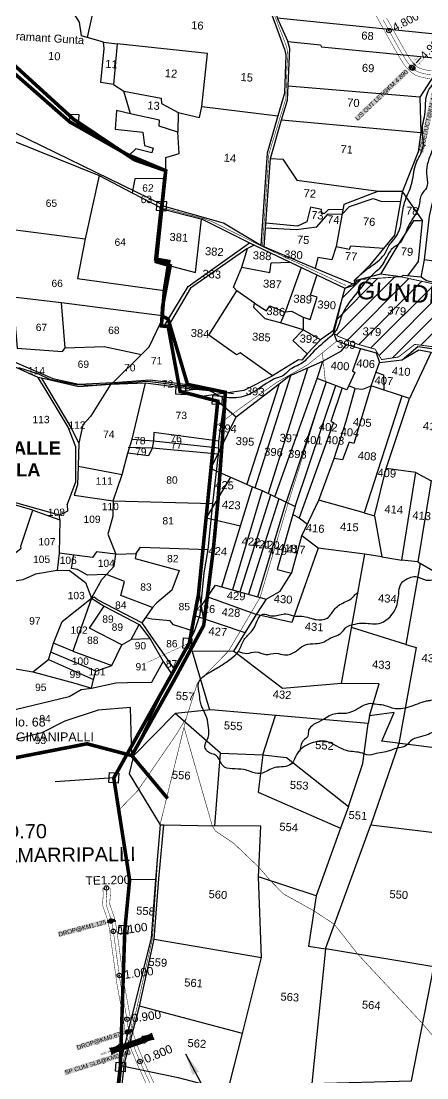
# Model space of a CAD drawing. Header units: inches. Extents: x 198958 to 218693, y 1596361 to 1611769.
# Drawn here: x 202319 to 203232, y 1601544 to 1603920 of the extents above; entities that cross this region are included whole.
import ezdxf
from ezdxf.enums import TextEntityAlignment as Align

# ---------------------------------------------------------------- set-up
doc = ezdxf.new("R2010")
doc.units = ezdxf.units.IN
doc.header["$LTSCALE"] = 15
doc.header["$MEASUREMENT"] = 0
doc.header["$PDMODE"] = 32
doc.header["$PDSIZE"] = 10
doc.linetypes.add('ACAD_ISO02W100', pattern=[15, 12, -3])
doc.linetypes.add('HIDDEN2', pattern=[0.1875, 0.125, -0.0625])
for name, color, linetype in [('CANAL1', 7, 'Continuous'), ('CSMark', 72, 'Continuous'), ('PLOT NO', 7, 'Continuous'), ('PLOTS', 7, 'Continuous'), ('PLOTS NO', 7, 'Continuous'), ('RE REMARKS', 7, 'Continuous'), ('ROAD', 1, 'Continuous'), ('ROADS', 1, 'Continuous'), ('STREAMS', 4, 'Continuous'), ('STRUCTURE', 5, 'Continuous'), ('TEXT', 1, 'Continuous'), ('text2', 7, 'Continuous'), ('VILLAGE BOUNDARY STONES', 1, 'Continuous'), ('VILLAGE BOUNDAY', 5, 'Continuous'), ('VILLAGE BOUNDRY', 5, 'Continuous')]:
    doc.layers.add(name, color=color, linetype=linetype)
doc.styles.get("Standard").update_dxf_attribs({"font": 'arial.ttf'})
doc.dimstyles.get("Standard").update_dxf_attribs({"dimtxt": 0.18, "dimasz": 0.18, "dimexe": 0.18, "dimexo": 0.0625, "dimgap": 0.09, "dimtad": 0, "dimtih": 1, "dimtoh": 1, "dimdec": 4, "dimzin": 0, "dimdsep": 46, "dimtxsty": 'Standard', "dimcen": 0.09, "dimadec": 0, "dimazin": 0, "dimtfac": 1, "dimtdec": 4, "dimtofl": 0, "dimtmove": 0, "dimatfit": 3, "dimfxl": 1, "dimtolj": 1, "dimtzin": 0, "dimarcsym": 0})

# ---------------------------------------------------------------- blocks, each defined once
blk = doc.blocks.new('DROP')
h = blk.add_hatch()
h.set_pattern_fill('ANSI31', color=1, scale=10, angle=45)
h.set_pattern_definition([(90, (-324.4107, -25.7687), (-1.25, 0), [])])
h.paths.add_polyline_path([(-9.9, -4.3), (-13.8, 4.1), (13.8, 4.1), (10.2, -4.3)])
at = {"layer": 'STRUCTURE', "color": 5, "const_width": 0.49}
blk.add_lwpolyline([(-9.9, -4.3), (-13.8, 4.1), (13.8, 4.1), (10.2, -4.3), (-9.9, -4.3)], dxfattribs=at)
at = {"layer": 'STRUCTURE', "color": 5}
blk.add_circle((0, 0), 1.33, dxfattribs=at)
blk = doc.blocks.new('OT')
at = {"layer": 'STRUCTURE', "color": 190}
for points, const_width in [([(769751.4, 1706595.8), (769729.4, 1706595.8)], 0.5), ([(769775.2, 1706601.8), (769775.2, 1706597.8), (769769.2, 1706593.8), (769761.8, 1706593.8), (769754.4, 1706593.8), (769748.4, 1706597.8), (769748.4, 1706601.8)], 0.5), ([(769761.8, 1706593.8), (769761.8, 1706581)], 2.5), ([(769751.4, 1706579), (769729.4, 1706579)], 0.5), ([(769748.4, 1706573), (769748.4, 1706577), (769754.4, 1706581), (769761.8, 1706581), (769761.8, 1706581), (769761.8, 1706581), (769769.2, 1706581), (769775.2, 1706577), (769775.2, 1706573)], 0.5)]:
    blk.add_lwpolyline(points, dxfattribs=dict(at, const_width=const_width))
at = {"layer": 'STRUCTURE', "color": 0}
blk.add_circle((769761.8, 1706587.4), 1.87, dxfattribs=at)
blk.add_leader([(769732.6, 1706587.4), (769753.8, 1706587.4)], dimstyle='Standard', override={"dimasz": 10, "dimgap": 0.09, "dimtad": 0}, dxfattribs=at)
blk = doc.blocks.new('SP')
at = {"layer": 'STRUCTURE'}
h = blk.add_hatch(dxfattribs=at)
h.set_pattern_fill('DASH', color=256, scale=8, style=0)
edge = h.paths.add_edge_path()
edge.add_spline(control_points=[(769825.7, 1706742.1), (769825.3, 1706741.8), (769823.8, 1706740.8), (769820.9, 1706740.3), (769817, 1706739.7), (769811.4, 1706738.9), (769804, 1706739.7), (769798.4, 1706741), (769795.6, 1706741.6)], knot_values=[0, 0, 0, 0, 1.613557, 5.24513, 8.624976, 13.470124, 22.190216, 30.746377, 30.746377, 30.746377, 30.746377], degree=3, periodic=0)
edge.add_line((769795.6, 1706741.6), (769792.6, 1706739.6))
edge.add_line((769792.6, 1706739.6), (769732.6, 1706739.6))
edge.add_line((769732.6, 1706739.6), (769729.6, 1706741.6))
edge.add_spline(control_points=[(769729.6, 1706741.6), (769726.9, 1706740.9), (769721.3, 1706739.5), (769713.9, 1706738.5), (769708.3, 1706739.1), (769704.4, 1706739.6), (769701.5, 1706740), (769700, 1706741), (769699.5, 1706741.3)], knot_values=[0, 0, 0, 0, 8.556161, 17.276253, 22.121402, 25.501247, 29.13282, 30.746377, 30.746377, 30.746377, 30.746377], degree=3, periodic=0)
edge.add_line((769699.5, 1706741.3), (769699.5, 1706722.1))
edge.add_spline(control_points=[(769699.5, 1706722.1), (769700, 1706722.4), (769701.4, 1706723.4), (769704.3, 1706724), (769708.2, 1706724.5), (769713.8, 1706725.3), (769721.2, 1706724.5), (769726.8, 1706723.3), (769729.6, 1706722.6)], knot_values=[0, 0, 0, 0, 1.613557, 5.24513, 8.624976, 13.470124, 22.190216, 30.746377, 30.746377, 30.746377, 30.746377], degree=3, periodic=0)
edge.add_line((769729.6, 1706722.6), (769732.6, 1706724.6))
edge.add_line((769732.6, 1706724.6), (769792.6, 1706724.6))
edge.add_line((769792.6, 1706724.6), (769795.6, 1706722.6))
edge.add_spline(control_points=[(769795.6, 1706722.6), (769798.4, 1706723.3), (769803.9, 1706724.8), (769811.3, 1706725.8), (769817, 1706725.1), (769820.9, 1706724.7), (769823.8, 1706724.2), (769825.2, 1706723.3), (769825.7, 1706723)], knot_values=[0, 0, 0, 0, 8.556161, 17.276253, 22.121402, 25.501247, 29.13282, 30.746377, 30.746377, 30.746377, 30.746377], degree=3, periodic=0)
edge.add_line((769825.7, 1706723), (769825.7, 1706742.1))
h.paths.add_polyline_path([(769764.2, 1706732.1, -1), (769761.1, 1706732.1, -1)], flags=0)
h.paths.add_polyline_path([(769761.1, 1706732.1, 1), (769764.2, 1706732.1, 1)], flags=16)
at = {"layer": 'STRUCTURE', "const_width": 0.628}
for points in [[(769726.6, 1706747.6), (769726.6, 1706743.6), (769732.6, 1706739.6), (769792.6, 1706739.6), (769798.6, 1706743.6), (769798.6, 1706747.6)], [(769726.6, 1706716.6), (769726.6, 1706720.6), (769732.6, 1706724.6), (769792.6, 1706724.6), (769798.6, 1706720.6), (769798.6, 1706716.6)]]:
    blk.add_lwpolyline(points, dxfattribs=at)
at = {"layer": 'STRUCTURE', "color": 3}
blk.add_lwpolyline([(769732.6, 1706724.6), (769792.6, 1706724.6)], dxfattribs=at)
blk.add_lwpolyline([(769732.6, 1706724.6), (769792.6, 1706724.6)], dxfattribs=at)
at = {"layer": 'STRUCTURE', "color": 0}
blk.add_circle((769762.6, 1706732.1), 1.55, dxfattribs=at)
at = {"layer": 'STRUCTURE'}
for points in [[(769699.5, 1706741.3), (769700.9, 1706740.5), (769704.4, 1706739.6), (769707.8, 1706739.2), (769712.6, 1706738.8), (769721.3, 1706739.7), (769729.6, 1706741.6)], [(769699.5, 1706722.1), (769700.9, 1706723), (769704.4, 1706724), (769707.7, 1706724.5), (769712.5, 1706725), (769721.2, 1706724.4), (769729.6, 1706722.6)], [(769825.7, 1706742.1), (769824.3, 1706741.3), (769820.8, 1706740.3), (769817.5, 1706739.8), (769812.7, 1706739.2), (769804, 1706739.9), (769795.6, 1706741.6)], [(769825.7, 1706723), (769824.3, 1706723.8), (769820.8, 1706724.7), (769817.4, 1706725.1), (769812.6, 1706725.5), (769803.9, 1706724.6), (769795.6, 1706722.6)]]:
    blk.add_spline(points, degree=3, dxfattribs=at)
at = {"layer": 'STRUCTURE', "color": 0}
blk.add_text('STREAM', height=5, dxfattribs=at).set_placement((769684.3, 1706732.1), align=Align.MIDDLE_CENTER)
for points in [[(769727.4, 1706732.1), (769700.8, 1706732.1)], [(769824.4, 1706732.1), (769800.5, 1706732.1)]]:
    blk.add_leader(points, dimstyle='Standard', override={"dimasz": 10, "dimgap": 0.09, "dimtad": 0}, dxfattribs=at)
blk = doc.blocks.new('SLB')
at = {"layer": 'STRUCTURE'}
h = blk.add_hatch(dxfattribs=at)
h.set_pattern_fill('DOTS', color=6, scale=20, angle=320.3722, style=0)
h.set_pattern_definition([(320.372247934, (-159.4327, -72.9564), (1.2786241598, 0.5641323054), [0, -1.25])])
h.paths.add_polyline_path([(769699.5, 1706871.1), (769699.5, 1706861.1), (769729.1, 1706861.1), (769732.1, 1706863.1), (769792.1, 1706863.1), (769795.1, 1706861.1), (769824.7, 1706861.1), (769824.7, 1706871.1), (769795.1, 1706871.1), (769792.1, 1706869.1), (769732.1, 1706869.1), (769729.1, 1706871.1)])
at = {"layer": 'STRUCTURE', "color": 6, "linetype": 'ACAD_ISO02W100', "ltscale": 0.5, "const_width": 0.5}
for points in [[(769699.5, 1706871.1), (769729.1, 1706871.1)], [(769795.1, 1706871.1), (769824.7, 1706871.1)], [(769699.5, 1706861.1), (769729.1, 1706861.1)], [(769795.1, 1706861.1), (769824.7, 1706861.1)]]:
    blk.add_lwpolyline(points, dxfattribs=at)
at = {"layer": 'STRUCTURE', "color": 6, "const_width": 0.628}
for points in [[(769726.1, 1706877.1), (769726.1, 1706873.1), (769732.1, 1706869.1), (769792.1, 1706869.1), (769798.1, 1706873.1), (769798.1, 1706877.1)], [(769726.1, 1706855.1), (769726.1, 1706859.1), (769732.1, 1706863.1), (769792.1, 1706863.1), (769798.1, 1706859.1), (769798.1, 1706855.1)]]:
    blk.add_lwpolyline(points, dxfattribs=at)
at = {"layer": 'STRUCTURE', "color": 6}
blk.add_lwpolyline([(769732.1, 1706863.1), (769792.1, 1706863.1)], dxfattribs=at)
blk.add_lwpolyline([(769732.1, 1706863.1), (769792.1, 1706863.1)], dxfattribs=at)
at = {"layer": 'STRUCTURE', "color": 0}
blk.add_circle((769762.1, 1706866.1), 1.24, dxfattribs=at)
for points in [[(769703.8, 1706866), (769726.7, 1706866)], [(769818.6, 1706865.8), (769795.7, 1706865.8)]]:
    blk.add_leader(points, dimstyle='Standard', override={"dimasz": 10, "dimgap": 0.09, "dimtad": 0}, dxfattribs=at)

msp = doc.modelspace()

# ---------------------------------------------------------------- hatches: boundary and pattern name
at = {"layer": 'ROAD'}
h = msp.add_hatch(dxfattribs=at)
h.set_pattern_fill('ANSI31', color=30, scale=200, angle=0.056305)
h.paths.add_polyline_path([(203022.5, 1603218.6), (203047, 1603319.9), (203083.7, 1603339.6), (203172.9, 1603345.5), (203284.1, 1603321.3), (203399.1, 1603319.9), (203386.6, 1603225.5), (203378.8, 1603150.1), (203275.8, 1603184.3), (203204.2, 1603193.3), (203167.6, 1603165), (203129.8, 1603159.3), (203115.1, 1603182.7), (203075.6, 1603193.9), (203031.8, 1603211.7)])

# ---------------------------------------------------------------- linework, layer by layer
at = {"layer": 'CANAL1', "color": 200, "const_width": 1}
for points in [[(203098.3, 1603966.9), (203125.5, 1603918.1), (203158.6, 1603858.6), (203172.3, 1603835.2), (203181.2, 1603821.4), (203189, 1603812.1), (203198.4, 1603803.6), (203206.7, 1603798.4), (203221.7, 1603793.4), (203238.9, 1603790.6)], [(203141.2, 1603926.9), (203174.2, 1603867.6), (203187.6, 1603844.6), (203195.7, 1603832.1), (203202, 1603824.6), (203209.3, 1603818), (203214.4, 1603814.8), (203226, 1603810.9), (203242.5, 1603808.2)], [(202618.4, 1601492.7), (202583.3, 1601568), (202567.9, 1601604.5), (202560.7, 1601624.5), (202553, 1601647.6), (202548.3, 1601680), (202534.4, 1601755.4), (202517.6, 1601878.6), (202513.7, 1601898.7), (202501.9, 1601932.8), (202503.5, 1601954.2), (202503, 1601971.1)], [(202632.9, 1601499.5), (202597.9, 1601574.5), (202582.8, 1601610.3), (202575.8, 1601629.7), (202568.7, 1601651.3), (202564.1, 1601682.6), (202550.2, 1601757.9), (202533.4, 1601881.2), (202529.2, 1601902.8), (202518.1, 1601935), (202519.5, 1601953.8), (202519, 1601971.5)]]:
    msp.add_lwpolyline(points, dxfattribs=at)
at = {"layer": 'CANAL1', "color": 1, "linetype": 'HIDDEN2', "ltscale": 4, "const_width": 1}
for points in [[(203133.4, 1603922.5), (203166.4, 1603863.1), (203180, 1603839.9), (203188.5, 1603826.7), (203195.5, 1603818.3), (203203.9, 1603810.8), (203210.5, 1603806.6), (203223.9, 1603802.2), (203240.7, 1603799.4)], [(202625.6, 1601496.1), (202590.6, 1601571.2), (202575.3, 1601607.4), (202568.2, 1601627.1), (202560.8, 1601649.4), (202556.2, 1601681.3), (202542.3, 1601756.7), (202525.5, 1601879.9), (202521.4, 1601900.7), (202510, 1601933.9), (202511.5, 1601954), (202511, 1601971.3)]]:
    msp.add_lwpolyline(points, dxfattribs=at)
at = {"layer": 'PLOTS'}
for points in [[(202946.4, 1604737), (202840, 1604237.1), (202841.4, 1604172.5), (202858.1, 1604142.4), (202859.1, 1604116.4), (202864, 1604082.5), (202894.6, 1603928), (202918.7, 1603874.2)], [(202911.1, 1603857.9), (202883.9, 1603933.7), (202877, 1603989.9), (202854.5, 1604093.5), (202851.9, 1604131.4), (202831, 1604171.8), (202833.8, 1604198.1), (202756.2, 1604204.6), (202751.3, 1604187.8), (202681.9, 1604217.9), (202641.6, 1604229.1), (202649, 1604201.3), (202688.9, 1604166.1), (202748.9, 1604148.8), (202756.8, 1604099.8), (202769.3, 1604095.2), (202767.8, 1604045), (202795.2, 1604039.9), (202804.8, 1603997.3), (202877, 1603989.9)], [(202504.5, 1603872.6), (202454.7, 1603887.1), (202450.2, 1603917.8), (202425.9, 1603955.6), (202346.3, 1603996.3), (202206.8, 1604028.8), (202115.9, 1604039.3)], [(202467.9, 1603883.2), (202498, 1604020.8), (202639.9, 1603999.9)], [(203323.6, 1603947.7), (203294.3, 1603887.4), (203271.7, 1603836.2), (203215.4, 1603749), (203218, 1603669.5), (203212.2, 1603626.1), (203175.8, 1603535.9), (203158.7, 1603439.2), (203134, 1603409.2), (203103.4, 1603371.9), (203068.1, 1603336.6), (203069.8, 1603327.3), (202980.3, 1603364), (202858.1, 1603416.1)], [(202894.6, 1603928), (203294.3, 1603887.4)], [(203218.6, 1603344.5), (203225.9, 1603383.7), (203237.2, 1603481.6), (203251.6, 1603544.8), (203253.4, 1603580.2), (203254.5, 1603618), (203260.1, 1603673.9), (203267.1, 1603721.9), (203285.4, 1603766.9), (203300.8, 1603809.6), (203313.8, 1603852.3), (203330.6, 1603894.6), (203371.9, 1603937.4)], [(202069.5, 1603905), (202102.6, 1603871.3), (202160.3, 1603758), (202172.2, 1603735.5), (202185.1, 1603722.6), (202222, 1603697.9), (202252.5, 1603677.7), (202257.9, 1603668.2), (202494.3, 1603573.1), (202568.5, 1603533.8), (202634.1, 1603500.7)], [(202865.7, 1603412.9), (202880, 1603611.1), (202904.8, 1603698.1), (202917.8, 1603742.6), (202923.3, 1603858.7), (202918.7, 1603874.2), (202992, 1603866.6), (202994.4, 1603862.3), (203271.1, 1603835.3)], [(202526.6, 1603777.4), (202498.1, 1603782.2), (202505.6, 1603859), (202504.5, 1603872.6), (202534.6, 1603869.2)], [(202672.4, 1603714.8), (202720, 1603703.7), (202725.7, 1603728), (202738.2, 1603847.4), (202534.6, 1603869.2), (202526.6, 1603777.4), (202549.6, 1603762.9)], [(202911.1, 1603857.9), (202914.5, 1603843.6), (202911.1, 1603758.6), (202896.6, 1603707.2), (202872, 1603623.5), (202858.1, 1603416.1), (202774.2, 1603465.9), (202636, 1603504.8)], [(202564.6, 1603711.7), (202549.6, 1603762.9), (202633.6, 1603747.3), (202635, 1603734.8), (202672.4, 1603714.8), (202671.7, 1603670.5)], [(203215.4, 1603749), (202919.3, 1603774.1)], [(202644.2, 1603583.9), (202644.7, 1603613.9), (202674.3, 1603622.4), (202671.7, 1603670.5), (202629.6, 1603684.4), (202630.5, 1603697.7), (202568.1, 1603710.8), (202533.6, 1603719.5), (202530.7, 1603677.6), (202592.8, 1603670.8), (202596.8, 1603640.4), (202616.2, 1603634.6), (202613.1, 1603624.2), (202577.2, 1603633.2), (202560.1, 1603617.5)], [(202725.7, 1603728), (202896.6, 1603707.2)], [(202904.8, 1603698.1), (203218, 1603669.5)], [(202636.5, 1603257.3), (202409.4, 1603286.6), (202300.3, 1603299.3), (202303.1, 1603402.4), (202300.3, 1603451.5), (202292.9, 1603536.9), (202277, 1603589.4), (202252.5, 1603677.7)], [(202880, 1603611.1), (202907.7, 1603609.6), (202938.9, 1603562.5), (203122.7, 1603538), (203176.6, 1603538.1)], [(202494.3, 1603573.1), (202462.7, 1603430.9), (202445.9, 1603341.4), (202640.9, 1603314.4)], [(202641.8, 1603566.5), (202574.9, 1603565.7), (202568.5, 1603533.8)], [(203122.7, 1603538), (203044.8, 1603507.9), (203027.5, 1603413.2), (203017.6, 1603383.5), (202986.7, 1603389), (202980.3, 1603364)], [(203040.9, 1603486.2), (203057.5, 1603503.3), (203110.6, 1603521.1), (203130.1, 1603514.7), (203172.1, 1603515.5)], [(203176.3, 1603537.3), (203221.8, 1603471.1), (203201.4, 1603471.1), (203171, 1603424.2), (203127.4, 1603351.3)], [(202635.3, 1603498), (202726.3, 1603474.8), (202832.5, 1603421.4), (203047, 1603319.9), (203069.8, 1603327.3)], [(203042.8, 1603496.7), (203009.6, 1603495.9), (203001, 1603487.7), (202994.8, 1603487.8), (202994.9, 1603497), (202969.9, 1603502), (202961.3, 1603468.9), (202940.5, 1603459.1), (202869.5, 1603465.9)], [(202654.3, 1603370.3), (202711.1, 1603354.9), (202724.4, 1603475.3)], [(202868.8, 1603455.2), (202937.3, 1603451.4), (202983.9, 1603457.6), (203009.5, 1603486.6), (203040.9, 1603486.2)], [(203188.8, 1603347.2), (203213.1, 1603380), (203221.8, 1603471.1)], [(202300.3, 1603451.5), (202462.7, 1603430.9)], [(202640.7, 1603234.5), (202694.4, 1603323.3), (202832.5, 1603421.4)], [(202843.1, 1603416.4), (202826.5, 1603408.6), (202700.1, 1603319.7), (202649.5, 1603234.3)], [(202720.3, 1603076.3), (202820.3, 1603090.4), (202884.1, 1603122.5), (202811.4, 1603174.3), (202803.5, 1603169.7), (202741.1, 1603213.9), (202804.5, 1603313.8), (202796.7, 1603321.7), (202815.5, 1603367.1), (202828, 1603409.3)], [(203027.5, 1603413.2), (203057.5, 1603407.4), (203060.5, 1603414.9), (203134.6, 1603409.8)], [(202815.5, 1603367.1), (202878, 1603354.7), (202881.4, 1603376.6), (202923.9, 1603378.2)], [(203268, 1603328.5), (203268.6, 1603377.2), (203225.9, 1603383.7)], [(202948.6, 1603366.5), (202913.5, 1603267.9), (202902.7, 1603242), (202868, 1603250.5), (202842.1, 1603276.1), (202844.1, 1603286.4), (202804.5, 1603313.8)], [(203283.9, 1603325.3), (203231, 1603336), (203218.6, 1603344.5), (203178.4, 1603348.2), (203172.9, 1603345.5), (203127.4, 1603351.3), (203072.9, 1603336.7), (203069.2, 1603327.6)], [(202953.6, 1603254.9), (202968.9, 1603249.7), (202984.5, 1603299.7), (202969.6, 1603304.4), (202984.3, 1603348.6)], [(203047, 1603319.9), (203020.5, 1603223.8), (202992.1, 1603203.9), (202953.5, 1603226.3)], [(203082, 1603184.5), (203117.6, 1603174.7), (203124.9, 1603152.8), (203175.7, 1603159), (203211, 1603188.7), (203278.9, 1603178.8), (203286.9, 1603249.9), (203283.9, 1603325.3)], [(202300.3, 1603299.3), (202309.9, 1603185.2), (202412.2, 1603177.1), (202418.3, 1603185.8), (202409.4, 1603286.6)], [(202844.1, 1603286.4), (202871, 1603268.8), (202878.6, 1603280.4), (202912.8, 1603266.1)], [(202912.9, 1603266.3), (202927.1, 1603268.4), (202953.6, 1603254.9), (202953.5, 1603226.3), (202902.7, 1603242)], [(202418.3, 1603185.8), (202505.4, 1603188.6), (202590, 1603170.4), (202607.1, 1603187.7), (202639.2, 1603255.5)], [(202761.2, 1603065.7), (202802.8, 1603030.2), (202899.5, 1603104.8), (202921.3, 1603121.6), (202997.4, 1603155.7), (203039.3, 1603179), (203050.9, 1603193.2), (203029.1, 1603200.9), (203020.5, 1603223.8)], [(202992.1, 1603203.9), (202962.2, 1603171.9), (202930.3, 1603201.8), (202953.5, 1603226.3)], [(202778.3, 1603085.6), (202697, 1603093.8), (202599, 1603106.1), (202520.1, 1603103.3), (202448.6, 1603097.9), (202364.7, 1603117.6), (202357.4, 1603118.8), (202303.9, 1603142.7), (202164.9, 1603187.1), (202090.3, 1603185.5), (201990.4, 1603176.7), (201943.7, 1603174.5), (201890, 1603180.4)], [(203050.9, 1603193.2), (203082, 1603184.5), (203064, 1603134.1), (203069.5, 1603130), (203051.9, 1603091.2), (202985.2, 1603116.5), (202997.4, 1603155.7)], [(202590, 1603170.4), (202526.2, 1603107.7), (202520.1, 1603103.3), (202474.6, 1603031.2), (202457.6, 1603012.8), (202449.1, 1602971.1), (202447.2, 1602919.8), (202445.6, 1602877.5), (202438.6, 1602854.7), (202526.2, 1602841.6), (202545.9, 1602900.6), (202558.8, 1602948.5), (202568.4, 1602980), (202599, 1603106.1)], [(202962.2, 1603171.9), (202950.2, 1603158.3), (202942.9, 1603158.6), (202884.1, 1603122.5)], [(203175.2, 1603158.5), (203213.7, 1603181.3), (203241.3, 1603176), (203192.3, 1603071.4), (203106.1, 1603100.2)], [(202307.2, 1603152.9), (202389.9, 1603116.4), (202448.5, 1603104.2), (202526.2, 1603107.7), (202608.9, 1603113.7), (202693.2, 1603103.4)], [(202962.8, 1603140.2), (202874.4, 1602858.3)], [(203070, 1603094.2), (203087.8, 1603092.9), (203106.1, 1603100.2), (203124.9, 1603152.8)], [(202422.7, 1602832.3), (202442.3, 1602884.2), (202442.2, 1602962.9), (202424.8, 1603007.1), (202375.2, 1603089.4), (202357.4, 1603118.8)], [(202364.7, 1603117.6), (202430.6, 1603006.8), (202449.1, 1602971.1)], [(202845.3, 1602870.8), (202925.3, 1603123.4)], [(202889.6, 1602851), (202985.2, 1603116.5)], [(203117.1, 1603130.9), (203134, 1603125.2), (203134.8, 1603093), (203134.4, 1603090.7)], [(202899.5, 1603104.8), (202826.3, 1602878.8)], [(203004.8, 1603109.1), (202915.2, 1602838.7)], [(202935.5, 1602828.9), (203026.7, 1603100.8)], [(203040.9, 1603095.4), (203015.3, 1603020.1), (203021.4, 1603018), (202944.5, 1602803.3)], [(203039.5, 1602430.9), (203092.1, 1602721.8), (202987.4, 1602735.1), (202950.5, 1602763.2), (202988.9, 1602843), (203022.9, 1602936.8), (203049.9, 1603021), (203070, 1603094.2), (203056.1, 1603100.5)], [(203106.1, 1603100.2), (203067.3, 1602970.6), (203056.6, 1602973.2), (203042.1, 1602933.5), (203023, 1602936.9)], [(202657.5, 1602453), (202664.6, 1602460.9), (202709.2, 1602547.9), (202722, 1602585.9), (202730.8, 1602679.7), (202739.3, 1602732.1), (202750.4, 1602835.3), (202762.6, 1602946.3), (202763.9, 1602961.1), (202763.8, 1602976), (202778.3, 1603085.6)], [(203175, 1603077.2), (203090.6, 1602814.6), (202988.9, 1602843)], [(203090.6, 1602814.6), (203113.7, 1602807.6), (203139.8, 1602914), (203192.3, 1603071.4)], [(202746, 1602914), (202802.8, 1603030.2)], [(202763.8, 1602976), (202617.8, 1602995.5), (202616.5, 1602976.4), (202613.6, 1602960), (202605.8, 1602943.2), (202558.8, 1602948.5)], [(202568.4, 1602980), (202616.5, 1602976.4), (202763.9, 1602961.1)], [(202762.6, 1602946.3), (202613.6, 1602960), (202559.5, 1602961.4)], [(202447.2, 1602919.8), (202545.9, 1602900.6)], [(202746, 1602914), (202839, 1602873.3)], [(203130.5, 1602716.1), (203175, 1602708.5), (203206.9, 1602905.3), (203139.8, 1602914)], [(203206.9, 1602905.3), (203241.3, 1602887), (203211.3, 1602704.8), (203175, 1602708.5)], [(202790.1, 1602894.7), (202734.9, 1602803.1)], [(203211.3, 1602704.8), (203244.9, 1602685.2), (203277.3, 1602862), (203263.3, 1602876), (203241.3, 1602887)], [(202770.4, 1602648), (202839, 1602873.3), (202861.3, 1602864.6), (202935.5, 1602828.9), (202929.9, 1602811.1), (202944.5, 1602803.3), (202963, 1602789.2)], [(202861.3, 1602864.6), (202794.5, 1602641.4)], [(202811.6, 1602636.7), (202880.8, 1602855.3)], [(202422.7, 1602832.3), (202423.1, 1602818.4), (202405.4, 1602809.2), (202280.3, 1602845)], [(202318.3, 1602739.5), (202345.3, 1602820.3), (202280.7, 1602839.3)], [(202526.2, 1602841.6), (202525.1, 1602807.5), (202516.9, 1602777.4), (202513.9, 1602766.9), (202532.3, 1602721.4), (202577.8, 1602722.9), (202587.2, 1602737.2), (202739.3, 1602732.1)], [(202526.2, 1602841.6), (202750.4, 1602835.3)], [(202898.9, 1602846.5), (202830.7, 1602631.5)], [(202851.6, 1602625.7), (202915.2, 1602838.7)], [(202345.3, 1602820.3), (202405.7, 1602798.9), (202405.4, 1602809.2)], [(202929.9, 1602811.1), (202894.5, 1602687.5), (202927, 1602678.9)], [(203113.7, 1602807.6), (203130.5, 1602716.1), (203092.1, 1602721.8)], [(202405.7, 1602798.9), (202404.4, 1602724.3), (202400.2, 1602685), (202351.6, 1602676.8), (202322.6, 1602663.8), (202259.7, 1602653.7), (202299.3, 1602719.6), (202319.3, 1602735), (202318.3, 1602739.5)], [(202734.9, 1602803.1), (202812.3, 1602785.7)], [(202870, 1602620.7), (202901.9, 1602638.2), (202928.1, 1602680.6), (202950.5, 1602763.2)], [(202987.4, 1602735.1), (202928.2, 1602568), (202847.3, 1602586.4), (202796.6, 1602504)], [(202286.7, 1602368), (202297.9, 1602465.2), (202345.5, 1602457), (202380.3, 1602485), (202385.8, 1602501.6), (202391.7, 1602521.7), (202411.1, 1602570.5), (202477.5, 1602622.7), (202500.1, 1602664.8), (202510.9, 1602675.9), (202528.1, 1602694.6), (202532.3, 1602721.4), (202488.1, 1602727.3), (202479.2, 1602714), (202404.4, 1602724.3)], [(202510.9, 1602675.9), (202468.4, 1602674.4), (202445.8, 1602687.4), (202432.5, 1602689.3), (202437.7, 1602720.9)], [(202577.8, 1602722.9), (202575.2, 1602711.7), (202674.5, 1602684.8), (202657.7, 1602640.5), (202624.2, 1602612), (202614.7, 1602601.9), (202590.7, 1602567.4), (202490.5, 1602619.3), (202483.4, 1602625), (202477.5, 1602622.7)], [(202400.2, 1602685), (202427, 1602685.6), (202463.5, 1602657.7), (202477.5, 1602622.7), (202506, 1602605.1), (202584.8, 1602563.7), (202609.5, 1602531.7), (202638.5, 1602480.3)], [(203216.7, 1602701.7), (203184.4, 1602518.9), (203062.3, 1602557.1)], [(202614.7, 1602601.9), (202543.5, 1602629.1), (202551.4, 1602660.6), (202510.9, 1602675.9)], [(202723.7, 1602605.1), (202756, 1602652), (202870, 1602620.7), (202847.3, 1602586.4)], [(202477.5, 1602622.7), (202435.4, 1602503.9), (202391.7, 1602521.7)], [(202718.4, 1602637.5), (202728.3, 1602577)], [(202847.3, 1602586.4), (202737.7, 1602625.5)], [(202545.2, 1602517.9), (202472.5, 1602555.1), (202506, 1602605.1)], [(202590.7, 1602567.4), (202611.8, 1602536.5), (202664.6, 1602460.9)], [(202709.2, 1602547.9), (202661.6, 1602562.8), (202654.3, 1602571.6), (202612.7, 1602575.4), (202599.5, 1602578.8)], [(202708.8, 1602583.5), (202822.2, 1602545.7)], [(202345.5, 1602457), (202440, 1602431.6), (202477.1, 1602420.1), (202481.8, 1602439.6), (202487.1, 1602458.9), (202523.2, 1602471.4), (202545.2, 1602517.9), (202566.6, 1602530.2), (202584.8, 1602563.7)], [(202609.5, 1602531.7), (202566.6, 1602530.2)], [(203102.9, 1602358.1), (203124.3, 1602430.4), (203039.5, 1602430.9), (202907.1, 1602419.6), (202796.6, 1602504), (202703.9, 1602503.2), (202697.2, 1602521.9)], [(202487.1, 1602458.9), (202385.8, 1602501.6)], [(202435.4, 1602503.9), (202523.2, 1602471.4)], [(202703.9, 1602503.2), (202742.5, 1602371.4)], [(203184.4, 1602518.9), (203207.6, 1602511.7), (203168.9, 1602296.2)], [(202167.9, 1602304.4), (202286.7, 1602368), (202427, 1602402), (202453.6, 1602417.4), (202477.1, 1602420.1), (202532.3, 1602432.7), (202558, 1602432.9), (202613.3, 1602433.9), (202638.5, 1602480.3), (202657.5, 1602453), (202567.8, 1602268.9), (202565.3, 1602377), (202492.1, 1602371.3), (202417, 1602345.9), (202365.5, 1602320.3), (202228.4, 1602285.3), (202198.5, 1602276.5), (202154.5, 1602238.4), (202134.6, 1602189.5), (202142.6, 1602137.1)], [(202380.3, 1602485), (202481.8, 1602439.6)], [(202487.1, 1602458.9), (202523.2, 1602471.4)], [(202542, 1601571.6), (202550.2, 1601570.6), (202584.9, 1601705.6), (202618.5, 1601856.4), (202628.8, 1601991.5), (202639.8, 1602113.3), (202754.4, 1602111.1), (202767.6, 1602274.3), (202665.7, 1602363.7)], [(204392.2, 1601613.4), (204265.5, 1601695.5), (203687.6, 1601836.3), (203710.5, 1602020.4), (203735.3, 1602266), (203646, 1602313), (203314.1, 1602277.8), (203130.3, 1602301), (203158.1, 1602365.7), (203102.9, 1602358.1), (203099.8, 1602341.2), (202745.3, 1602371.7), (202665.7, 1602363.7), (202571.9, 1602268.6), (202561.7, 1602227.7), (202631.4, 1602113.3), (202621.4, 1601990.2), (202563, 1601989.3)], [(202767.6, 1602274.3), (202862.7, 1602270.8), (202891.4, 1602359.1)], [(203055.3, 1602154.3), (203087.4, 1602251.4), (203099.8, 1602341.2)], [(203168.9, 1602296.2), (203105.8, 1602112.8), (203254.4, 1602095.2), (203247.1, 1601794), (203003.6, 1601834.4), (203105.8, 1602112.8)], [(202862.7, 1602270.8), (202852.1, 1602186.6), (203037.5, 1602105.5), (202982.3, 1601953.8), (202852.6, 1601996.5), (202858.1, 1602110.2), (202754.4, 1602111.1)], [(202862.7, 1602270.8), (202915.7, 1602264.5), (203055.3, 1602154.3), (203037.5, 1602105.5)], [(202631.4, 1602113.3), (202639.8, 1602113.3)], [(202618.5, 1601856.4), (202859.4, 1601814.6), (202852.6, 1601996.5)], [(202621.4, 1601990.2), (202611.6, 1601859.1), (202542.3, 1601580.6)], [(202982.3, 1601953.8), (202965, 1601840.7), (203003.6, 1601834.4)], [(203003.6, 1601834.4), (202972.7, 1601531.7), (203197.2, 1601537.4), (203247.1, 1601794)], [(202787.6, 1601529.7), (202816.6, 1601644.3), (202859.4, 1601814.6)], [(202816.6, 1601644.3), (202584.9, 1601705.6)], [(202550.2, 1601570.6), (202535.1, 1601435.4), (202528.3, 1601355.6), (202547, 1601248.4), (202545.7, 1601212.2), (202534.7, 1601213.5)], [(202550.2, 1601570.6), (202671.9, 1601545.4), (202718.2, 1601533.3), (202736.6, 1601528.5), (202787.6, 1601529.7), (202929.8, 1601530.3), (202972.7, 1601531.7)]]:
    msp.add_lwpolyline(points, dxfattribs=at)
at = {"layer": 'ROAD', "color": 30, "const_width": 1.98}
msp.add_lwpolyline([(203022.5, 1603218.6), (203047, 1603319.9), (203083.7, 1603339.6), (203172.9, 1603345.5), (203284.1, 1603321.3), (203399.1, 1603319.9), (203386.6, 1603225.5), (203378.8, 1603150.1), (203275.8, 1603184.3), (203204.2, 1603193.3), (203167.6, 1603165), (203129.8, 1603159.3), (203115.1, 1603182.7), (203075.6, 1603193.9), (203031.8, 1603211.7)], close=True, dxfattribs=at)
at = {"layer": 'ROADS', "const_width": 1.19}
for points in [[(202673.8, 1604995.9), (202756.7, 1604805), (202790.6, 1604711.8), (202807.8, 1604670.3), (202817.4, 1604526.5), (202836.6, 1604358.8), (202837.9, 1604332.7), (202824.5, 1604269.6), (202834.9, 1604224.4), (202838.2, 1604169.4), (202853.2, 1604142.8), (202859.3, 1604093.3), (202879.3, 1603989.8), (202888.8, 1603933.5), (202914.5, 1603867), (202918.5, 1603852.4), (202914.3, 1603745.6), (202876.2, 1603621.6), (202861.8, 1603413.2)], [(202635.6, 1603500.9), (202728.7, 1603476.4), (202750, 1603468.8), (202861.8, 1603413.2), (203049.4, 1603326)], [(203029.1, 1603200.9), (202964.2, 1603148.1), (202893.3, 1603107.6), (202816.3, 1603052.9), (202755.4, 1603008.2)], [(202996.6, 1603174.5), (203003.7, 1603105.8), (202918.8, 1602833.9), (202856.4, 1602624.4), (202785.5, 1602503.9), (202715.9, 1602433.3), (202690.3, 1602352.8), (202667.1, 1602315), (202581, 1602189.9), (202536, 1602143.8)], [(202690.3, 1602352.8), (202631.4, 1602113.3), (202614.4, 1601857.8), (202569.6, 1601659.2), (202546.1, 1601571.1), (202524, 1601363), (202543.5, 1601249.3), (202527.5, 1601036.9), (202547.3, 1600917.7), (202545.2, 1600732.2)], [(203802.1, 1601130.7), (203692.5, 1601252.7), (203638.4, 1601295.5), (203571.8, 1601336), (203530.8, 1601363.5), (203504.3, 1601379.2), (203387.3, 1601483.8), (203327.7, 1601542.7), (203222.2, 1601665.7), (203076.3, 1601822.3), (203023.7, 1601889.3), (202977.2, 1601920), (202908.7, 1601958), (202879.7, 1601987.6), (202853.6, 1602017.8), (202797.2, 1602071.7), (202756.8, 1602098.6), (202748.8, 1602111.2), (202685.3, 1602332.5)]]:
    msp.add_lwpolyline(points, dxfattribs=at)
at = {"layer": 'ROADS'}
for points in [[(202636.8, 1603507.4), (202245.2, 1603697.8), (202183.5, 1603731.5), (202147.6, 1603754.9), (202105.9, 1603838.8), (202068.8, 1603890.1), (202044.9, 1603930.4), (202014.8, 1603947.4), (201938.9, 1604096.1), (201904.2, 1604180.3), (201896.8, 1604203.1), (201888, 1604221.7), (201891, 1604293), (201872.7, 1604311.5), (201799.3, 1604428.8)], [(202313, 1603141.8), (202358.3, 1603127.1), (202383.1, 1603115), (202442.5, 1603103.1), (202477.6, 1603101.8), (202548.8, 1603107.1), (202603.4, 1603110.9), (202650.9, 1603104.6), (202715, 1603094.5), (202796.9, 1603083.2)]]:
    msp.add_lwpolyline(points, dxfattribs=at)
at = {"layer": 'STREAMS'}
for points in [[(203067.8, 1603336.8), (203087.6, 1603355.1), (203124.8, 1603383.7), (203141.1, 1603404.3), (203144, 1603410.8), (203164.9, 1603439.9), (203169.4, 1603449.7), (203174.7, 1603475.6), (203181.5, 1603512.3), (203197.2, 1603553.9), (203201.3, 1603575.1), (203205.7, 1603596.6), (203221.3, 1603630.5), (203223.9, 1603646.6), (203221.4, 1603673.5), (203227.6, 1603715.3), (203230.2, 1603748.7), (203237.1, 1603767), (203264, 1603806.6), (203272, 1603829.3), (203287.4, 1603848.6), (203297.7, 1603881.2), (203304.4, 1603894.4), (203320.8, 1603920.6), (203326.9, 1603937.7), (203338.6, 1603972.4), (203347.7, 1603986.5), (203348.8, 1604015.2), (203348.8, 1604024.9), (203353.2, 1604039.9), (203359.2, 1604076.1), (203376.6, 1604103.3), (203380.9, 1604129.6), (203406.2, 1604164.5), (203411.9, 1604190.7), (203429.8, 1604217.2), (203439.3, 1604232.2), (203449.5, 1604261), (203462, 1604284.2), (203467.8, 1604312.5), (203488.5, 1604334.5), (203495.7, 1604352), (203499.6, 1604361.5), (203511.1, 1604368.8), (203521, 1604374.4), (203530, 1604381), (203536.3, 1604390.6), (203536.3, 1604403), (203532.5, 1604413.7), (203541.4, 1604429.9), (203546.5, 1604429.2), (203556.5, 1604437.4), (203561, 1604447.1), (203577.5, 1604458.7), (203582.4, 1604470.9), (203580.2, 1604475), (203572.7, 1604491.7), (203580.1, 1604509), (203592.5, 1604524.1), (203613.7, 1604549.7), (203612.7, 1604569.9), (203602, 1604616.3), (203579.1, 1604664.8), (203569.8, 1604676.5), (203549.3, 1604732.4), (203538.6, 1604762.5), (203536.3, 1604793.2), (203514.5, 1604822.4), (203496.5, 1604853.5), (203494.4, 1604915), (203493.4, 1604948.1), (203500.6, 1604977.6), (203502.1, 1605020.6), (203518.4, 1605049.2), (203523.1, 1605075), (203525.6, 1605098.7), (203537.3, 1605122), (203541.2, 1605140.8), (203542.5, 1605173.8), (203546.5, 1605194.3), (203541.5, 1605220.2), (203542.5, 1605243), (203550.9, 1605302.5), (203551, 1605319.5), (203555.8, 1605334.8), (203553.8, 1605367.8), (203554.5, 1605381), (203557.7, 1605401.3)], [(203593.6, 1605390.7), (203587.4, 1605379), (203590.9, 1605356.3), (203583.9, 1605327.9), (203580.2, 1605314.3), (203583.2, 1605285), (203581.8, 1605262.6), (203582.7, 1605249.9), (203582.2, 1605223.3), (203593.3, 1605186.6), (203564.8, 1605116.3), (203563.4, 1605088.9), (203554.1, 1605070.9), (203546.5, 1605038.3), (203534.3, 1605014.7), (203532.4, 1604998.2), (203528.4, 1604977), (203523.1, 1604962.2), (203522.5, 1604916.4), (203527.2, 1604887.3), (203555.4, 1604848.3), (203563.6, 1604822.2), (203572.5, 1604801.2), (203578.5, 1604786.4), (203580.8, 1604770.9), (203582.9, 1604759.6), (203601.5, 1604709.1), (203609, 1604675.7), (203618.4, 1604653.2), (203620.3, 1604641.4), (203641, 1604609.4), (203647, 1604571.5), (203647.3, 1604558.4), (203646.5, 1604538.7), (203629.8, 1604512.9), (203617.5, 1604496), (203607.1, 1604472), (203608.7, 1604450), (203604.7, 1604439.9), (203585.5, 1604409.7), (203578.4, 1604382), (203572, 1604371.4), (203550.6, 1604352.5), (203541.4, 1604338.8), (203534.4, 1604319.4), (203523.4, 1604303.1), (203516.9, 1604292.2), (203514.2, 1604278.1), (203474.3, 1604247.1), (203462.8, 1604225.6), (203436.7, 1604172.4), (203408.3, 1604132.2), (203400.7, 1604115.8), (203399.3, 1604076.8), (203388.9, 1604050.9), (203378.2, 1603995.4), (203364.1, 1603976.3), (203359.8, 1603964.8), (203352.5, 1603938.5), (203335.7, 1603908.6), (203323.7, 1603894.8), (203304.2, 1603846.4), (203292.7, 1603832.7), (203282.2, 1603785.6), (203277.8, 1603775.8), (203260.8, 1603746.3), (203257.3, 1603717.6), (203257.9, 1603705.2), (203249.3, 1603677), (203245.8, 1603667.2), (203246.1, 1603644.9), (203236.3, 1603610.4), (203230.8, 1603585.4), (203231.3, 1603573.2), (203230.7, 1603545.6), (203220.1, 1603531.3), (203213.7, 1603503.6), (203203.8, 1603482.2), (203192.6, 1603464.3), (203166, 1603417.6), (203156.8, 1603411.5), (203140.2, 1603387.8), (203121, 1603360.4), (203111.2, 1603352), (203094.7, 1603334.1), (203058.4, 1603289.5), (203039.4, 1603256.6), (203028.9, 1603227.2), (203013.1, 1603209.4), (202973.6, 1603173.8), (202951.6, 1603152), (202920.1, 1603134), (202907.5, 1603122.8), (202894.7, 1603118.3), (202886.1, 1603114.6), (202823.2, 1603077.5), (202780.7, 1603073.8), (202760.7, 1603079.3), (202740.2, 1603089.9), (202730.4, 1603091.9), (202678, 1603087.2)], [(202807.8, 1602502.8), (202826.5, 1602498.6), (202846.6, 1602502.1), (202869, 1602496.3), (202892.9, 1602498.9), (202911.6, 1602495.2), (202925.2, 1602496.9), (202958.4, 1602517.6), (202980.8, 1602520.7), (203000.6, 1602524.9), (203019.2, 1602535.4), (203035.2, 1602541.6), (203052.9, 1602559.2), (203065.6, 1602563.5), (203085.3, 1602566.8), (203123.2, 1602565.9), (203159.6, 1602596.1), (203168.2, 1602631), (203173.8, 1602655.7), (203192.3, 1602668.8), (203206, 1602671.4), (203229.8, 1602663.6), (203248.2, 1602663.8), (203268.3, 1602657), (203280.3, 1602652.1), (203295.6, 1602650.6), (203316.1, 1602648.5), (203357.2, 1602637.8), (203361.4, 1602625.9), (203376, 1602610.1), (203406.6, 1602611.8), (203421.1, 1602608.1), (203439.9, 1602611.8), (203445.7, 1602610.7), (203486.1, 1602619.9), (203504.9, 1602631), (203537.9, 1602638.5), (203558.5, 1602657.4), (203573.4, 1602668), (203583.8, 1602674.2), (203610.1, 1602678.1), (203615.6, 1602685.8), (203655.6, 1602720.2), (203676, 1602720.7), (203696.9, 1602697.4), (203708.6, 1602680.7), (203716.8, 1602665.2), (203740.3, 1602645.4), (203750.7, 1602630.7), (203766.7, 1602600.7), (203768.8, 1602590.4), (203784.7, 1602589.3), (203818.5, 1602588.7), (203845.8, 1602581), (203858.9, 1602574.2), (203903.9, 1602564.4), (203921.1, 1602564.4), (203948, 1602558.4), (203957.6, 1602559.4), (203976.6, 1602556.5), (204001.7, 1602552.6), (204017.8, 1602553.7), (204023, 1602559.9), (204035.6, 1602572.1), (204055, 1602575.9), (204073.2, 1602606.7), (204103.1, 1602612.7), (204136.6, 1602620.7), (204140.6, 1602622.3), (204177.6, 1602617.7), (204197.3, 1602616.1), (204208, 1602617.4), (204215.9, 1602600.7), (204229.5, 1602556.2), (204234.1, 1602527.7), (204237.5, 1602480.6), (204253.7, 1602458.1), (204267.4, 1602446.7), (204269.4, 1602434.7), (204285.6, 1602418.5), (204309.2, 1602401), (204321.9, 1602386.6), (204346.1, 1602376), (204396, 1602356.4), (204432.4, 1602352.7), (204464.4, 1602353.2), (204476.3, 1602348.1), (204499.1, 1602327.3), (204522.7, 1602308), (204556.2, 1602260), (204575.4, 1602246.1), (204613.7, 1602231.7), (204621.1, 1602220.2), (204621.1, 1602219.6)], [(205092.1, 1602002.7), (205080.2, 1601972.8), (205058, 1601951), (205046.3, 1601920.1), (205018, 1601917.3), (204995.2, 1601918.2), (204965.2, 1601912.2), (204950.1, 1601912.4), (204939.1, 1601917), (204912.3, 1601922), (204892.6, 1601928.5), (204868.8, 1601941.7), (204859.4, 1601946.3), (204826.8, 1601956.7), (204812.7, 1601968.7), (204814.9, 1601988.8), (204821.3, 1602018.8), (204806.5, 1602042.1), (204795.9, 1602065.8), (204778.7, 1602089.9), (204759.9, 1602103.8), (204741.9, 1602134.2), (204728.9, 1602161.3), (204720.5, 1602171.1), (204692.2, 1602196.8), (204653.3, 1602210.3), (204627.2, 1602218.7), (204618.4, 1602220.3), (204608.1, 1602217.6), (204596.9, 1602220.6), (204586.4, 1602226.6), (204575.9, 1602229.4), (204550, 1602226.9), (204544.7, 1602226.4), (204517.2, 1602237.8), (204501, 1602236.7), (204482.8, 1602239.8), (204467.7, 1602246.1), (204451.7, 1602246.8), (204443.2, 1602247.1), (204411.3, 1602262.2), (204393.8, 1602263.3), (204376.1, 1602271.4), (204363.2, 1602282.2), (204345, 1602282.1), (204335.4, 1602285.5), (204297.3, 1602317.4), (204288.3, 1602331.1), (204278.1, 1602342.4), (204253.3, 1602351.9), (204231.2, 1602357.2), (204216.2, 1602361.4), (204206.8, 1602364.8), (204194.9, 1602370.1), (204185.8, 1602378), (204182, 1602389.8), (204178.8, 1602401.1), (204175.8, 1602407.6), (204154.1, 1602424.4), (204134.9, 1602422.8), (204121.2, 1602418.3), (204096.1, 1602422.9), (204083.5, 1602422), (204064, 1602414.3), (204047.7, 1602415.3), (204032.3, 1602412.6), (204003.2, 1602395.5), (203993.1, 1602389.7), (203985.7, 1602388.5), (203952.6, 1602369.8), (203936.6, 1602359.8), (203913.8, 1602358.2), (203902.9, 1602357.2), (203873.7, 1602340.7), (203852.3, 1602325.8), (203835.1, 1602322), (203827.1, 1602323.2), (203814.5, 1602330.3), (203787.3, 1602339.6), (203769.9, 1602343.6), (203751, 1602346.8), (203733.9, 1602350.2), (203720, 1602361.1), (203697.8, 1602370.1), (203682.9, 1602377.8), (203659, 1602380.9), (203637.6, 1602384.8), (203625.6, 1602375.8), (203582.2, 1602330.7), (203533.5, 1602328.9), (203488.7, 1602321.9), (203455.9, 1602326.3), (203426.7, 1602327.3), (203392.3, 1602342.8), (203366.8, 1602347.2), (203355.2, 1602355.8), (203332.8, 1602350.3), (203320.3, 1602345.8), (203286.7, 1602334.6), (203260.2, 1602330.3), (203235.3, 1602316.6), (203194.9, 1602301.5), (203181.6, 1602289), (203165.4, 1602286), (203151.9, 1602281.1), (203117.9, 1602273.3), (203096.8, 1602270.6), (203086.9, 1602274.1), (203051.1, 1602280), (203006.6, 1602300.3), (202971.2, 1602296.6), (202939, 1602271.9), (202927.2, 1602250.6), (202909.2, 1602243.7), (202889.7, 1602241.8), (202874.6, 1602235.5), (202857.4, 1602228.7), (202834.4, 1602232.9), (202819.5, 1602237.5), (202772.4, 1602246.3), (202758.2, 1602268.3), (202738.1, 1602278.4), (202732.3, 1602288.7), (202739.5, 1602309.8), (202740.6, 1602332), (202736.4, 1602354), (202727.7, 1602374.2), (202723.6, 1602383.3), (202719.9, 1602406.7), (202718.5, 1602433.7), (202741.9, 1602455.5), (202767.2, 1602470.4), (202791.2, 1602487.1), (202808, 1602503.1), (202819.1, 1602527.1), (202834.7, 1602545.4), (202843, 1602556), (202852.6, 1602577.6), (202859.9, 1602585.7), (202874.7, 1602584.9), (202886.6, 1602582.8), (202914.3, 1602587.6), (202933.5, 1602582.8), (202943.5, 1602582.7), (202958.9, 1602581), (202974.3, 1602576.5), (202981.8, 1602574.7), (203007.6, 1602577.9), (203025, 1602599.6), (203049.1, 1602615), (203064.4, 1602624.3), (203071.4, 1602631.7), (203077.5, 1602635.8)], [(203567.1, 1602380.9), (203535.6, 1602386.6), (203524, 1602392.2), (203502.5, 1602391.2), (203479.6, 1602388.4), (203467.5, 1602382.2), (203451.4, 1602366.4), (203430.2, 1602369.5), (203406.4, 1602397.4), (203373, 1602407.5), (203337.5, 1602417.1), (203322.5, 1602417.7), (203311.6, 1602409.8), (203288.9, 1602398.8), (203268.2, 1602397.1), (203239.6, 1602392.7), (203230.2, 1602390.9), (203190.3, 1602377.7), (203173.1, 1602374.3), (203160.6, 1602374.2), (203134.1, 1602381.9), (203115.4, 1602384.4), (203104.9, 1602385.7), (203068.3, 1602369.4), (203043.9, 1602363.3), (203026.9, 1602363.1), (202998.2, 1602349.9), (202976.9, 1602338.4), (202965.6, 1602326), (202964.1, 1602313.2), (202948.5, 1602294.1), (202943.1, 1602278), (202942.1, 1602278.8)]]:
    msp.add_spline(points, degree=3, dxfattribs=at)
at = {"layer": 'text2', "color": 2, "linetype": 'Continuous'}
for p in [(203146.4, 1603899), (203199.6, 1603814.6), (202511, 1601971.3), (202526.3, 1601873.7), (202539.8, 1601774.6), (202557, 1601676.1), (202586.4, 1601581.1)]:
    msp.add_point(p, dxfattribs=at)
at = {"layer": 'text2', "color": 3}
msp.add_point((203197, 1603816, 145), dxfattribs=at)
at = {"layer": 'text2', "color": 3, "linetype": 'Continuous'}
for p in [(202521, 1601897, 9), (202559, 1601648, 8), (202568, 1601621, 7)]:
    msp.add_point(p, dxfattribs=at)
at = {"layer": 'VILLAGE BOUNDARY STONES'}
for points in [[(202449.5, 1603709.2), (202428.5, 1603710.6), (202427.2, 1603690.9), (202448.3, 1603689.6)], [(202624.6, 1603515.7), (202645.6, 1603514.4), (202644.2, 1603492.8), (202623.3, 1603494.1)], [(202668, 1603102.1), (202689.3, 1603100.7), (202688, 1603079.8), (202666.7, 1603081.2)], [(202749.8, 1603078.4), (202771.5, 1603077), (202770.3, 1603057.9), (202748.6, 1603059.3)], [(202684.1, 1602533.4), (202703.2, 1602532.2), (202701.7, 1602509.3), (202682.7, 1602510.5)], [(202517.7, 1602230.6), (202538.7, 1602229.3), (202537.3, 1602206.7), (202516.2, 1602208)], [(202539.5, 1601887.6), (202559.9, 1601886.3), (202558.7, 1601867.3), (202538.3, 1601868.6)], [(202532.7, 1601579.9), (202553.9, 1601578.6), (202552.6, 1601558.1), (202531.4, 1601559.4)]]:
    msp.add_lwpolyline(points, close=True, dxfattribs=at)
at = {"layer": 'VILLAGE BOUNDAY', "linetype": 'ACAD_ISO02W100', "ltscale": 0.2, "const_width": 8}
for points in [[(202187, 1603905), (202427.6, 1603694.1), (202557.3, 1603620.5), (202644.2, 1603583.9), (202641.8, 1603566.5), (202635.7, 1603507.3), (202634.1, 1603500.7), (202621.6, 1603385.2), (202651.2, 1603379.9), (202640.9, 1603314.4), (202636.5, 1603257.3), (202639.2, 1603255.5), (202649.6, 1603250.4), (202693.2, 1603103.4), (202778.3, 1603085.6), (202771.5, 1602977.6), (202761.4, 1602838.7), (202751.1, 1602730.6), (202729.5, 1602561.2), (202664, 1602440.2), (202567.8, 1602268.9), (202648.5, 1602172.4), (202567.8, 1602268.9), (202467, 1602295.4), (202282, 1602259.4)], [(202201.2, 1603914.4), (202437, 1603699.6), (202573.4, 1603608.6), (202644.2, 1603583.9), (202622.9, 1603379.3), (202654.3, 1603370.3), (202637, 1603278), (202634.7, 1603234.7), (202649.5, 1603234.3), (202676.5, 1603087.7), (202761.2, 1603065.7), (202717.7, 1602630.7), (202697.2, 1602521.9), (202527.3, 1602218.5), (202563, 1601989.3), (202552.1, 1601876), (202542, 1601569.1), (202518.1, 1601362.1)]]:
    msp.add_lwpolyline(points, dxfattribs=at)
at = {"layer": 'VILLAGE BOUNDRY', "const_width": 0.793}
msp.add_lwpolyline([(202697.2, 1602521.9), (202602.8, 1602478.3)], dxfattribs=at)
at = {"layer": 'VILLAGE BOUNDRY'}
msp.add_lwpolyline([(202527.3, 1602218.5), (202395.3, 1602209.8)], dxfattribs=at)

# ---------------------------------------------------------------- block references
for p, xscale, yscale, zscale, rotation in [((202522.1, 1601897.2), 0.6999999999999998, 0.6999999999999998, 0.6999999999999998, 190.9725517123769), ((202561, 1601648.7), 0.7, 0.7, 0.7, 197.4807070049315)]:
    msp.add_blockref('DROP', p, dxfattribs=dict(xscale=xscale, yscale=yscale, zscale=zscale, rotation=rotation))
at = {"layer": 'STRUCTURE', "color": 0}
for name, p, xscale, yscale, zscale, rotation in [('OT', (-274714.7, 2824081.3, 145), 0.7, 0.7, 0.7, 225.6658846037657), ('SP', (68334.9, 109816.2, 7), 0.8, 0.8, 0.8, 19.13446524292449), ('SLB', (84848.3, 108324.5, 7), 0.8, 0.8, 0.8, 19.76698885172873)]:
    msp.add_blockref(name, p, dxfattribs=dict(at, xscale=xscale, yscale=yscale, zscale=zscale, rotation=rotation))

# ---------------------------------------------------------------- texts
at = {"layer": 'CSMark', "color": 1}
for s, height, rotation, p in [('4.800', 18, 27.4761, (203155.7, 1603904.5)), ('4.900', 18, 46.1005, (203220.4, 1603838.9)), ('TE1.200', 19, 1.4647, (202464, 1601987.6)), ('1.100', 19, 7.7681, (202537.2, 1601875.2)), ('1.000', 19, 7.7681, (202550.7, 1601776.1)), ('0.900', 19, 8.2889, (202567.8, 1601677.7)), ('0.800', 19, 22.9008, (202596.6, 1601585.4))]:
    msp.add_text(s, height=height, rotation=rotation, dxfattribs=at).set_placement(p, align=Align.MIDDLE_LEFT)
at = {"layer": 'PLOT NO'}
for s, p in [('62', (202604.2, 1603545.1)), ('65', (202387, 1603510.9)), ('63', (202600.6, 1603519.3)), ('64', (202541.9, 1603423.3)), ('66', (202400, 1603330.5)), ('67', (202364.7, 1603231.6)), ('68', (202527.5, 1603225.1)), ('71', (202623.7, 1603156.8)), ('114', (202353.5, 1603134.3)), ('69', (202458.9, 1603148.8)), ('70', (202563.4, 1603141)), ('72', (202648.4, 1603104.1)), ('73', (202679.3, 1603033.7)), ('113', (202363.7, 1603024.5)), ('112', (202444.5, 1603011.9)), ('74', (202516.3, 1602991.4)), ('78', (202585.9, 1602976.9)), ('76', (202667.5, 1602981.9)), ('77', (202668.4, 1602967.5)), ('79', (202588.2, 1602952.2)), ('111', (202505.8, 1602886)), ('80', (202658.2, 1602888.4)), ('110', (202519.5, 1602828.9)), ('108', (202398.3, 1602815.9)), ('109', (202478.4, 1602800.2)), ('81', (202649.6, 1602796.8)), ('107', (202376.9, 1602749.5)), ('105', (202364.9, 1602710.1)), ('106', (202424.9, 1602708)), ('104', (202510.5, 1602701.3)), ('82', (202660.1, 1602711.7)), ('83', (202599.7, 1602647.9)), ('103', (202442.9, 1602628.7)), ('84', (202543.1, 1602607.2)), ('85', (202686, 1602603.9)), ('97', (202349.8, 1602571.7)), ('89', (202514.3, 1602575.8)), ('102', (202449.3, 1602550.9)), ('89', (202535.4, 1602557.7)), ('88', (202480.1, 1602528.2)), ('90', (202587.2, 1602516)), ('86', (202658, 1602520.5)), ('100', (202452.1, 1602481.2)), ('91', (202589.1, 1602468.6)), ('87', (202657.2, 1602475.2)), ('99', (202440.7, 1602451.5)), ('101', (202489.6, 1602457.5)), ('95', (202363.1, 1602422.3)), ('94', (202372.8, 1602352.1)), ('93', (202362.3, 1602303.1))]:
    msp.add_text(s, height=16.5, dxfattribs=at).set_placement(p, align=Align.MIDDLE_CENTER)
at = {"layer": 'PLOTS NO'}
for s, p in [('Yorramant Gunta', (202267.6, 1603880.4)), ('16', (202700.9, 1603902.6)), ('68', (203083.6, 1603879.2)), ('10', (202379, 1603833.5)), ('11', (202507.5, 1603815.6)), ('12', (202641.6, 1603794.5)), ('15', (202812, 1603785.8)), ('69', (203085, 1603806.7)), ('13', (202602.3, 1603722.2)), ('70', (203051.8, 1603728.6)), ('71', (203036.7, 1603623.8)), ('14', (202774.2, 1603604.4)), ('72', (202953.8, 1603524.7)), ('73', (202970.8, 1603475.7)), ('78', (203184.1, 1603485.4)), ('74', (203006.8, 1603465.9)), ('76', (203087.3, 1603461.3)), ('381', (202652.2, 1603426.3)), ('75', (202938.8, 1603420.4)), ('382', (202732, 1603394.4)), ('388', (202839.6, 1603385.1)), ('380', (202909.9, 1603387.3)), ('77', (203046.6, 1603383.3)), ('79', (203172.4, 1603393.9)), ('383', (202726.2, 1603343.6)), ('387', (202862.6, 1603321.5)), ('389', (202930.8, 1603287.6)), ('390', (202984.7, 1603274.6)), ('386', (202870.3, 1603259.8)), ('379', (203142.4, 1603261.2)), ('379', (203086.5, 1603214.2)), ('384', (202699.9, 1603210.5)), ('385', (202837.9, 1603202.2)), ('392', (202944.9, 1603198.1)), ('399', (203029.1, 1603185.6)), ('400', (203014.9, 1603137.5)), ('406', (203072.6, 1603142.6)), ('410', (203152.3, 1603124.9)), ('407', (203113.5, 1603104.1)), ('393', (202824, 1603080)), ('405', (203064.8, 1603010.3)), ('412', (203222.2, 1603001.7)), ('394', (202761.6, 1602996.8)), ('402', (202988.2, 1602999.8)), ('404', (203037.1, 1602988)), ('395', (202801, 1602967.7)), ('397', (202899.7, 1602974.8)), ('401', (202954.6, 1602970.7)), ('403', (203003.4, 1602970.2)), ('396', (202865.2, 1602943.8)), ('398', (202918.9, 1602939.1)), ('408', (203075.8, 1602934.7)), ('409', (203120, 1602896.3)), ('425', (202755, 1602869.5)), ('423', (202770.2, 1602824.7)), ('414', (203135.7, 1602814.5)), ('413', (203198.5, 1602800.5)), ('416', (202958.9, 1602772.1)), ('415', (203035.7, 1602775.3)), ('422', (202814.5, 1602742.4)), ('424', (202739.8, 1602721)), ('421', (202838.6, 1602736.2)), ('420', (202857.9, 1602735.2)), ('419', (202874.5, 1602721.9)), ('418', (202896.8, 1602727.3)), ('417', (202916, 1602724.9)), ('429', (202781.1, 1602620.4)), ('430', (202886.7, 1602612.9)), ('434', (203121.3, 1602614.3)), ('426', (202713.1, 1602591.5)), ('428', (202769.5, 1602583)), ('431', (202956.6, 1602550.7)), ('427', (202739.9, 1602540)), ('435', (203219.2, 1602480)), ('433', (203107.8, 1602465.4)), ('557', (202666.3, 1602394.9)), ('432', (202884.4, 1602398.3)), ('555', (202774.5, 1602328.1)), ('552', (202979.9, 1602283.9)), ('556', (202657.6, 1602217.1)), ('553', (202922.9, 1602194.4)), ('551', (203055, 1602126.6)), ('554', (202899.3, 1602100.3)), ('560', (202740.1, 1601948.7)), ('550', (203146.9, 1601948.7)), ('558', (202577.2, 1601911.7)), ('559', (202604.9, 1601796.4)), ('561', (202685.4, 1601750.1)), ('563', (202901.8, 1601718.3)), ('564', (203085, 1601700.2)), ('562', (202692.7, 1601613.9))]:
    msp.add_text(s, height=18, rotation=356.3896, dxfattribs=at).set_placement(p)
at = {"layer": 'ROAD', "color": 30}
msp.add_text('GUNDLAMADUGU', height=39.632, rotation=356.3896, dxfattribs=at).set_placement((203072, 1603296.2))
at = {"layer": 'ROADS', "insert": (202160.4, 1602112.8), "char_height": 32.044, "width": 415.432, "attachment_point": 1, "rotation": 0.613}
msp.add_mtext('       NO.70 RATSAMARRIPALLI', dxfattribs=at)
at = {"layer": 'STRUCTURE', "color": 5, "char_height": 10, "attachment_point": 1, "bg_fill": 1, "box_fill_scale": 1.1, "bg_fill_color": 7, "bg_fill_true_color": 16777215, "bg_fill_transparency": 0}
for s, insert, width, rotation in [('L/S OUT LET@KM 4.890', (203069.2, 1603703.2), 157.249, 43.6508), ('AQUEDUCT@KM 4.960', (203213.3, 1603627.2), 157.249, 77.3182), ('DROP@KM1.125', (202401.9, 1601871.5), 109.889, 14.9774), ('DROP@KM0.870', (202442.8, 1601616.8), 98.347, 17.645), ('SP CUM SLB@KM0.840', (202415.7, 1601560.6), 154.145, 17.645)]:
    msp.add_mtext(s, dxfattribs=dict(at, insert=insert, width=width, rotation=rotation))
at = {"layer": 'TEXT', "attachment_point": 1}
for s, insert, char_height, width in [('\\pxql;{\\fArial|b1|i0|c0|p34;\\C1;VILLAGE NAME :\\C5; RAGIMANIPALLE\\P\\C1;MANDAL             : \\C5;PULIVENDULA }', (201715.4, 1602975.3), 29.572, 723.475), ('   No. 68 RAGIMANIPALLI', (202268.4, 1602354.3), 20, 130.083)]:
    msp.add_mtext(s, dxfattribs=dict(at, insert=insert, char_height=char_height, width=width))

# ---------------------------------------------------------------- leaders
at = {"layer": 'RE REMARKS', "color": 1}
msp.add_leader([(202688.5, 1601598.6), (202737.4, 1601505.9)], dimstyle='Standard', override={"dimasz": 50}, dxfattribs=at)

doc.saveas('drawing.dxf')
